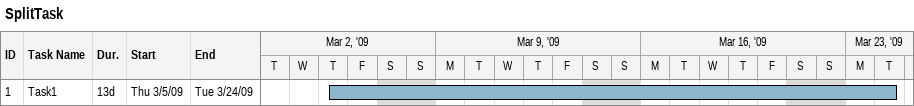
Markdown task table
SplitTask

| ID | Task | Duration | Start | Finish |
|---|---|---|---|---|
| 1 | Task1 | 13d | 2009-03-05 | 2009-03-24 |
